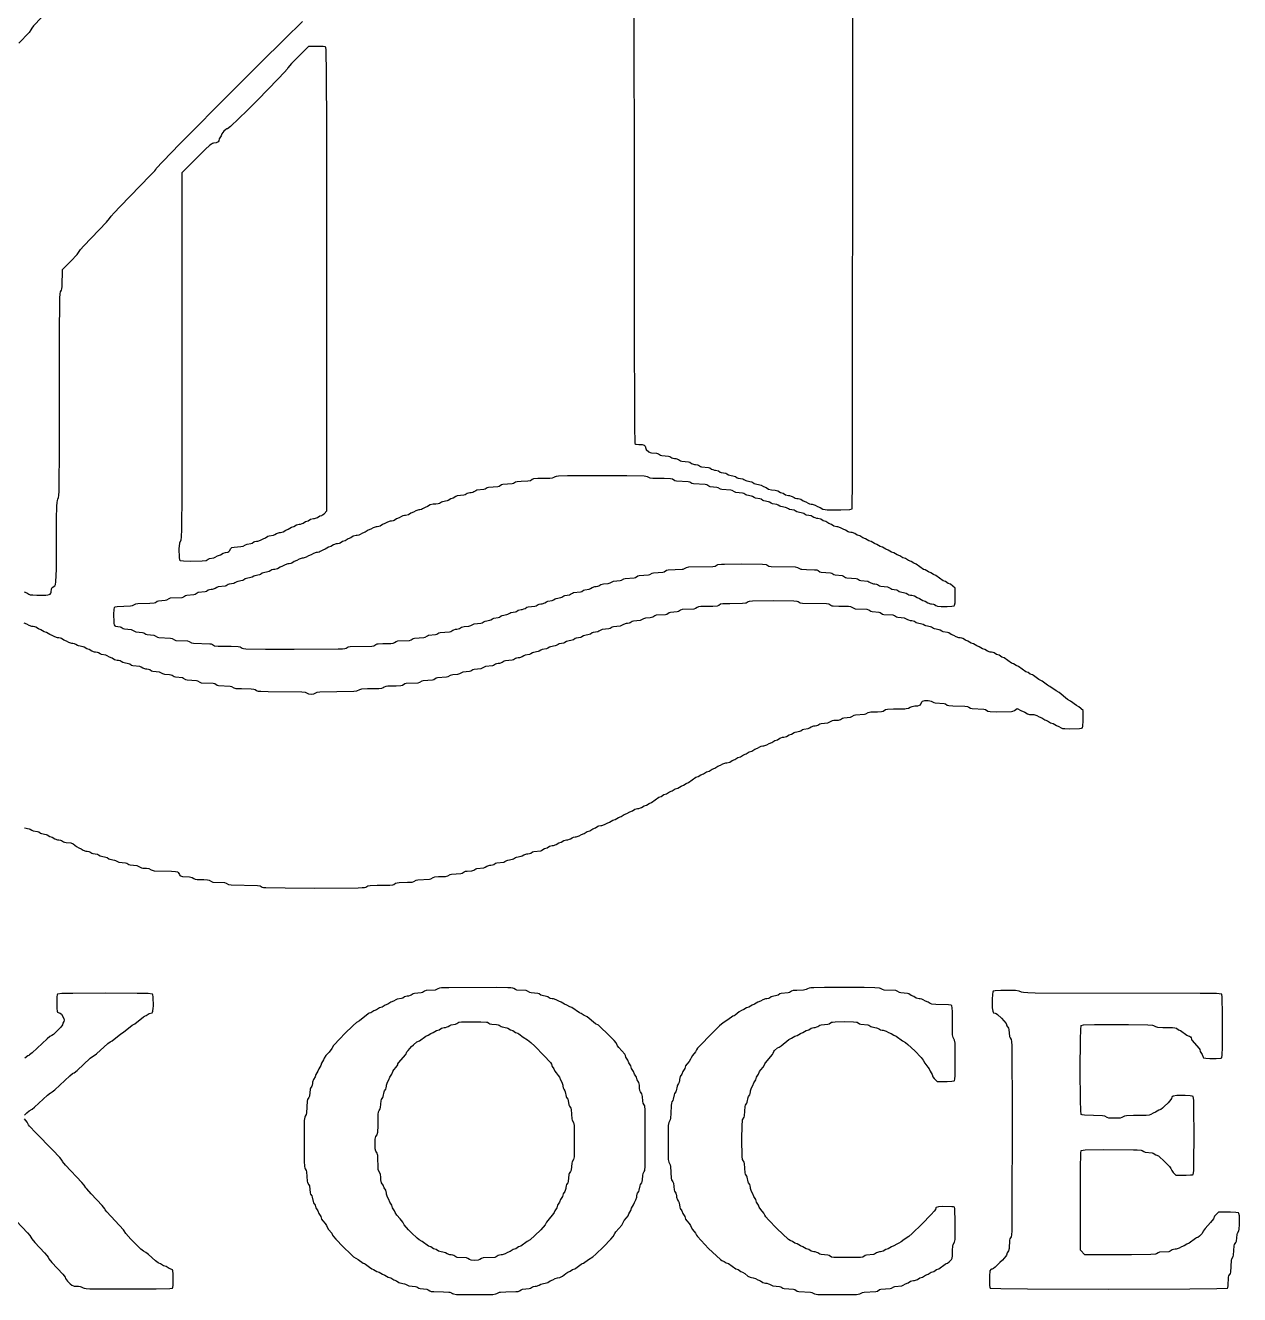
# Model space of a CAD drawing. Header units: millimetres. Extents: x 0 to 1000, y 0 to 588.
# Drawn here: x 529.2 to 826.1, y 0 to 310.4 of the extents above; entities that cross this region are included whole.
import ezdxf

# ---------------------------------------------------------------- set-up
doc = ezdxf.new("R2010")
doc.units = ezdxf.units.MM
doc.layers.add('KESIM', color=7, linetype='Continuous')

msp = doc.modelspace()

# ---------------------------------------------------------------- linework, layer by layer
at = {"layer": 'KESIM'}
for points in [[(678.008, 346.645), (678.042, 238.474), (678.129, 212.396), (678.234, 208.136), (678.512, 208.015), (679.225, 207.928), (680.059, 207.893), (680.494, 207.771), (680.737, 207.545), (680.894, 206.954), (681.05, 206.728), (681.676, 206.102), (681.989, 205.928), (682.354, 205.859), (683.554, 205.789), (684.023, 205.65), (684.527, 205.337), (684.84, 205.233), (686.509, 205.059), (686.822, 204.955), (687.274, 204.659), (687.552, 204.555), (687.969, 204.451), (688.248, 204.451), (688.943, 204.242), (689.395, 203.946), (689.708, 203.842), (691.377, 203.668), (691.69, 203.564), (692.142, 203.268), (692.837, 203.06), (693.115, 203.06), (693.533, 202.955), (693.811, 202.851), (694.263, 202.556), (694.576, 202.451), (696.245, 202.277), (696.558, 202.173), (697.01, 201.878), (697.288, 201.773), (697.705, 201.669), (697.983, 201.669), (698.679, 201.46), (699.096, 201.182), (699.374, 201.078), (700.487, 200.869), (700.765, 200.765), (701.182, 200.487), (701.46, 200.382), (702.573, 200.174), (702.851, 200.07), (703.268, 199.791), (703.547, 199.687), (704.659, 199.478), (704.937, 199.374), (705.355, 199.096), (705.633, 198.992), (706.745, 198.783), (707.024, 198.679), (707.441, 198.401), (707.719, 198.296), (708.832, 198.088), (709.11, 197.983), (709.701, 197.601), (710.327, 197.392), (710.953, 196.992), (711.648, 196.818), (712.552, 196.784), (713.248, 196.61), (713.873, 196.21), (714.499, 196.001), (715.09, 195.619), (715.786, 195.41), (716.064, 195.41), (716.481, 195.306), (716.759, 195.202), (717.177, 194.924), (717.455, 194.819), (717.872, 194.715), (718.15, 194.715), (718.846, 194.506), (719.437, 194.124), (720.063, 193.915), (720.654, 193.533), (720.932, 193.428), (721.349, 193.324), (721.627, 193.324), (722.323, 193.115), (722.914, 192.733), (723.54, 192.524), (724.252, 192.09), (724.826, 191.985), (725.278, 191.968), (728.599, 191.933), (730.789, 192.003), (731.363, 192.142), (731.467, 199.113), (731.502, 208.588), (731.572, 299.513), (731.554, 448.053)], [(533.119, 312.326), (531.207, 310.309), (530.755, 309.753), (530.563, 309.353), (530.094, 308.71), (527.625, 306.033)], [(528.894, 171.871), (529.52, 171.662), (530.042, 171.314), (530.407, 171.175), (530.998, 171.106), (532.006, 171.071), (534.232, 171.088), (534.718, 171.14), (535.049, 171.227), (535.275, 171.349), (535.396, 171.558), (535.466, 171.818), (535.57, 172.618), (535.779, 172.966), (536.422, 173.314), (536.579, 173.661), (536.683, 174.357), (536.787, 177.434), (536.839, 189.725), (536.909, 192.872), (536.944, 193.724), (537.013, 194.228), (537.1, 194.524), (537.326, 194.941), (537.396, 195.428), (537.465, 196.471), (537.5, 198.366), (537.552, 205.841), (537.57, 234.353), (537.639, 243.724), (537.709, 244.784), (537.796, 245.271), (538.004, 245.619), (538.143, 245.984), (538.213, 246.592), (538.248, 250.678), (540.334, 252.782), (541.829, 254.381), (542.385, 255.111), (542.49, 255.355), (542.698, 255.633), (543.463, 256.519), (549.044, 262.274), (549.809, 263.161), (550.174, 263.734), (550.904, 264.604), (552.347, 266.134), (559.753, 273.679), (560.831, 274.878), (561.109, 275.209), (561.196, 275.382), (562.796, 277.138), (567.003, 281.45), (579.798, 294.332), (586.648, 301.182), (592.681, 307.128), (596.992, 311.335)], [(528.999, 114.152), (530.111, 113.943), (530.389, 113.839), (530.807, 113.561), (531.085, 113.456), (532.197, 113.248), (532.476, 113.143), (532.893, 112.865), (533.171, 112.761), (534.284, 112.552), (534.562, 112.448), (535.153, 112.065), (535.779, 111.857), (536.37, 111.474), (537.065, 111.266), (537.344, 111.266), (537.761, 111.161), (538.039, 111.057), (538.491, 110.761), (538.804, 110.657), (539.169, 110.588), (540.334, 110.518), (540.908, 110.24), (541.725, 109.597), (542.281, 109.232), (542.837, 109.023), (543.324, 108.693), (544.019, 108.484), (544.298, 108.484), (544.715, 108.38), (544.993, 108.275), (545.41, 107.997), (545.688, 107.893), (546.801, 107.684), (547.079, 107.58), (547.497, 107.302), (547.775, 107.197), (548.887, 106.989), (549.166, 106.885), (549.583, 106.606), (549.861, 106.502), (550.974, 106.293), (551.252, 106.189), (551.704, 105.894), (552.017, 105.789), (553.686, 105.615), (553.999, 105.511), (554.485, 105.198), (554.798, 105.094), (556.467, 104.92), (556.78, 104.816), (557.267, 104.503), (557.58, 104.398), (557.945, 104.329), (558.832, 104.294), (559.371, 104.19), (559.962, 103.86), (560.709, 103.668), (564.934, 103.547), (565.89, 103.494), (566.394, 103.408), (566.586, 103.268), (566.864, 102.712), (566.985, 102.538), (567.142, 102.417), (567.594, 102.295), (569.35, 102.191), (569.958, 102.034), (570.393, 101.773), (570.741, 101.634), (571.21, 101.565), (572.809, 101.53), (573.748, 101.46), (574.131, 101.356), (574.687, 101.008), (575.07, 100.904), (577.921, 100.765), (578.303, 100.661), (578.912, 100.296), (579.52, 100.191), (585.987, 100.087), (586.596, 99.983), (587.1, 99.687), (587.413, 99.6), (588.004, 99.531), (592.75, 99.461), (599.791, 99.444), (610.588, 99.496), (611.579, 99.531), (612.17, 99.6), (612.483, 99.687), (612.987, 99.983), (613.508, 100.07), (615.212, 100.139), (618.341, 100.174), (619.054, 100.243), (619.28, 100.296), (619.75, 100.591), (620.097, 100.73), (620.619, 100.8), (622.618, 100.834), (623.766, 100.904), (624.183, 101.008), (624.757, 101.356), (625.139, 101.46), (627.99, 101.599), (628.373, 101.704), (628.929, 102.051), (629.312, 102.156), (630.268, 102.225), (631.902, 102.26), (632.545, 102.399), (633.102, 102.747), (633.432, 102.851), (635.692, 102.99), (636.022, 103.095), (636.544, 103.425), (636.857, 103.529), (637.239, 103.599), (638.352, 103.668), (638.839, 103.807), (639.325, 104.12), (639.638, 104.225), (641.307, 104.398), (641.62, 104.503), (642.072, 104.798), (642.768, 105.007), (643.046, 105.007), (643.463, 105.111), (643.741, 105.216), (644.193, 105.511), (644.506, 105.615), (646.175, 105.789), (646.488, 105.894), (646.94, 106.189), (647.218, 106.293), (648.331, 106.502), (648.609, 106.606), (649.026, 106.885), (649.305, 106.989), (650.417, 107.197), (650.695, 107.302), (651.113, 107.58), (651.808, 107.789), (652.086, 107.789), (652.503, 107.893), (652.782, 107.997), (653.234, 108.293), (653.547, 108.397), (655.216, 108.571), (655.529, 108.675), (656.154, 109.075), (656.78, 109.284), (657.371, 109.666), (658.067, 109.875), (658.345, 109.875), (659.04, 110.083), (659.631, 110.466), (660.257, 110.675), (660.848, 111.057), (661.544, 111.266), (661.822, 111.266), (662.239, 111.37), (662.517, 111.474), (662.935, 111.752), (663.213, 111.857), (663.63, 111.961), (663.908, 111.961), (664.604, 112.17), (665.195, 112.552), (665.821, 112.761), (666.586, 113.248), (667.211, 113.456), (667.976, 113.943), (668.602, 114.152), (669.193, 114.534), (669.471, 114.638), (669.889, 114.743), (670.167, 114.743), (670.862, 114.951), (671.453, 115.334), (672.079, 115.542), (672.844, 116.029), (673.47, 116.238), (674.235, 116.725), (674.861, 116.933), (675.626, 117.42), (676.252, 117.629), (677.017, 118.115), (677.643, 118.324), (678.234, 118.707), (678.929, 118.915), (679.207, 118.915), (679.624, 119.019), (679.903, 119.124), (680.494, 119.506), (681.12, 119.715), (681.78, 120.15), (682.337, 120.358), (684.145, 121.645), (684.701, 121.853), (685.362, 122.288), (685.987, 122.497), (686.752, 122.983), (687.378, 123.192), (688.143, 123.679), (688.769, 123.887), (689.534, 124.374), (690.16, 124.583), (690.821, 125.017), (691.377, 125.226), (693.185, 126.513), (693.741, 126.721), (694.402, 127.156), (695.028, 127.364), (695.793, 127.851), (696.419, 128.06), (697.184, 128.547), (697.809, 128.755), (698.574, 129.242), (699.2, 129.451), (699.791, 129.833), (700.487, 130.042), (700.765, 130.042), (701.46, 130.25), (702.051, 130.633), (702.677, 130.841), (703.442, 131.328), (704.068, 131.537), (704.833, 132.024), (705.459, 132.232), (706.224, 132.719), (706.85, 132.928), (707.615, 133.414), (708.241, 133.623), (708.832, 134.006), (709.11, 134.11), (709.527, 134.214), (709.805, 134.214), (710.501, 134.423), (711.092, 134.805), (711.718, 135.014), (712.483, 135.501), (713.108, 135.709), (713.7, 136.092), (713.978, 136.196), (714.395, 136.3), (714.673, 136.3), (715.369, 136.509), (715.96, 136.892), (716.586, 137.1), (717.177, 137.483), (717.455, 137.587), (718.567, 137.796), (718.846, 137.9), (719.263, 138.178), (719.541, 138.282), (720.654, 138.491), (720.932, 138.595), (721.349, 138.873), (722.045, 139.082), (722.323, 139.082), (722.74, 139.186), (723.018, 139.291), (723.47, 139.586), (723.783, 139.691), (725.452, 139.864), (725.765, 139.969), (726.252, 140.282), (726.565, 140.386), (726.947, 140.455), (728.06, 140.525), (728.547, 140.664), (729.033, 140.977), (729.346, 141.081), (731.015, 141.255), (731.328, 141.36), (731.85, 141.69), (732.18, 141.794), (734.44, 141.933), (734.771, 142.038), (735.327, 142.385), (735.97, 142.524), (737.604, 142.559), (738.561, 142.629), (738.943, 142.733), (739.534, 143.081), (740.021, 143.185), (741.516, 143.255), (744.245, 143.289), (744.628, 143.307), (745.132, 143.411), (745.584, 143.672), (746.071, 143.863), (746.714, 143.967), (747.444, 144.019), (747.896, 144.141), (748.07, 144.263), (748.418, 144.958), (748.557, 145.115), (749.166, 145.306), (749.983, 145.323), (750.382, 145.254), (750.748, 145.15), (751.339, 144.819), (751.686, 144.715), (753.912, 144.576), (754.242, 144.471), (754.659, 144.193), (755.024, 144.054), (756.05, 143.967), (758.988, 143.915), (759.579, 143.846), (759.944, 143.707), (760.362, 143.428), (760.744, 143.324), (763.595, 143.185), (763.978, 143.081), (764.569, 142.716), (765.108, 142.629), (766.794, 142.559), (770.358, 142.611), (770.654, 142.663), (771.071, 142.82), (771.784, 143.307), (772.636, 142.855), (773.627, 142.455), (774.235, 142.055), (774.722, 141.916), (775.834, 141.846), (776.53, 141.672), (777.156, 141.273), (777.782, 141.064), (778.547, 140.577), (779.172, 140.369), (779.937, 139.882), (780.563, 139.673), (781.328, 139.186), (781.954, 138.978), (782.476, 138.63), (782.841, 138.491), (783.432, 138.421), (784.423, 138.387), (786.961, 138.439), (787.448, 138.508), (787.691, 138.595), (787.813, 139.013), (787.9, 140.351), (787.9, 142.837), (786.857, 143.793), (786.248, 144.072), (784.805, 145.132), (784.075, 145.515), (781.989, 147.253), (781.259, 147.636), (779.711, 148.766), (779.398, 148.87), (779.155, 149.026), (777.869, 150), (777.069, 150.417), (775.765, 151.391), (775.522, 151.547), (774.965, 151.756), (774.409, 152.138), (773.853, 152.347), (772.045, 153.634), (771.488, 153.842), (770.828, 154.277), (770.376, 154.433), (768.567, 155.72), (768.011, 155.928), (767.35, 156.363), (766.725, 156.572), (766.134, 156.954), (765.855, 157.058), (765.438, 157.163), (765.16, 157.163), (764.465, 157.371), (763.873, 157.754), (763.248, 157.962), (762.483, 158.449), (761.857, 158.658), (761.092, 159.145), (760.466, 159.353), (759.701, 159.84), (759.075, 160.049), (758.484, 160.431), (758.206, 160.535), (757.789, 160.64), (757.51, 160.64), (756.815, 160.848), (756.224, 161.231), (755.598, 161.439), (755.007, 161.822), (754.729, 161.926), (753.616, 162.135), (753.338, 162.239), (752.921, 162.517), (752.643, 162.622), (751.53, 162.83), (751.252, 162.935), (750.834, 163.213), (750.556, 163.317), (749.444, 163.526), (749.166, 163.63), (748.748, 163.908), (748.47, 164.013), (747.357, 164.221), (747.079, 164.325), (746.662, 164.604), (745.967, 164.812), (745.688, 164.812), (745.271, 164.917), (744.993, 165.021), (744.541, 165.316), (744.228, 165.421), (742.559, 165.595), (742.246, 165.699), (741.725, 166.029), (741.394, 166.134), (739.134, 166.273), (738.804, 166.377), (738.282, 166.707), (737.969, 166.812), (736.3, 166.985), (735.987, 167.09), (735.466, 167.42), (735.083, 167.524), (732.232, 167.663), (731.85, 167.768), (731.433, 168.046), (731.067, 168.185), (730.476, 168.255), (728.095, 168.289), (726.773, 168.359), (726.513, 168.394), (726.147, 168.533), (725.678, 168.828), (725.104, 168.933), (719.263, 169.037), (718.689, 169.141), (718.202, 169.437), (717.976, 169.524), (717.142, 169.628), (712.1, 169.68), (707.058, 169.628), (706.224, 169.524), (705.998, 169.437), (705.511, 169.141), (705.285, 169.089), (704.572, 169.019), (701.443, 168.985), (699.739, 168.915), (699.218, 168.828), (698.748, 168.533), (698.383, 168.394), (697.357, 168.307), (694.419, 168.255), (693.828, 168.185), (693.463, 168.046), (693.046, 167.768), (692.663, 167.663), (689.812, 167.524), (689.43, 167.42), (688.908, 167.09), (688.595, 166.985), (686.926, 166.812), (686.613, 166.707), (686.092, 166.377), (685.761, 166.273), (683.501, 166.134), (683.171, 166.029), (682.65, 165.699), (682.337, 165.595), (681.954, 165.525), (680.841, 165.455), (680.355, 165.316), (679.868, 165.003), (679.555, 164.899), (677.886, 164.725), (677.573, 164.621), (677.121, 164.325), (676.843, 164.221), (676.426, 164.117), (676.147, 164.117), (675.452, 163.908), (675, 163.613), (674.687, 163.508), (673.018, 163.334), (672.705, 163.23), (672.218, 162.917), (671.905, 162.813), (670.236, 162.639), (669.924, 162.535), (669.471, 162.239), (669.193, 162.135), (668.081, 161.926), (667.803, 161.822), (667.385, 161.544), (667.107, 161.439), (665.994, 161.231), (665.716, 161.127), (665.299, 160.848), (665.021, 160.744), (663.908, 160.535), (663.63, 160.431), (663.213, 160.153), (662.935, 160.049), (661.822, 159.84), (661.544, 159.736), (661.127, 159.458), (660.848, 159.353), (659.736, 159.145), (659.458, 159.04), (659.04, 158.762), (658.762, 158.658), (657.65, 158.449), (657.371, 158.345), (656.954, 158.067), (656.676, 157.962), (655.563, 157.754), (655.285, 157.65), (654.868, 157.371), (654.59, 157.267), (653.477, 157.058), (653.199, 156.954), (652.782, 156.676), (652.503, 156.572), (651.391, 156.363), (651.113, 156.259), (650.695, 155.981), (650, 155.772), (649.722, 155.772), (649.305, 155.668), (649.026, 155.563), (648.574, 155.268), (648.261, 155.163), (646.592, 154.99), (646.28, 154.885), (645.828, 154.59), (645.132, 154.381), (644.854, 154.381), (644.437, 154.277), (644.159, 154.172), (643.707, 153.877), (643.394, 153.773), (641.725, 153.599), (641.412, 153.494), (640.925, 153.182), (640.612, 153.077), (638.943, 152.903), (638.63, 152.799), (638.143, 152.486), (637.83, 152.382), (636.161, 152.208), (635.848, 152.104), (635.362, 151.791), (634.875, 151.652), (633.762, 151.582), (633.38, 151.513), (633.067, 151.408), (632.545, 151.078), (632.215, 150.974), (629.955, 150.834), (629.624, 150.73), (629.068, 150.382), (628.738, 150.278), (626.478, 150.139), (626.147, 150.035), (625.591, 149.687), (625.209, 149.583), (622.357, 149.444), (621.975, 149.339), (621.401, 148.992), (620.984, 148.887), (619.837, 148.818), (617.837, 148.783), (617.316, 148.713), (616.968, 148.574), (616.69, 148.366), (616.307, 148.227), (615.647, 148.157), (612.882, 148.122), (611.387, 148.053), (610.883, 147.949), (610.205, 147.583), (609.492, 147.479), (601.217, 147.375), (600.504, 147.271), (599.652, 146.836), (599.096, 146.749), (598.54, 146.836), (597.67, 147.271), (596.836, 147.375), (588.543, 147.444), (586.752, 147.479), (586.248, 147.531), (585.692, 147.67), (585.396, 147.879), (585.031, 148.018), (584.44, 148.088), (582.058, 148.122), (580.737, 148.192), (580.285, 148.296), (579.694, 148.644), (579.312, 148.748), (576.46, 148.887), (576.078, 148.992), (575.522, 149.339), (575.139, 149.444), (572.288, 149.583), (571.905, 149.687), (571.349, 150.035), (571.019, 150.139), (568.759, 150.278), (568.428, 150.382), (567.907, 150.713), (567.594, 150.817), (565.925, 150.991), (565.612, 151.095), (565.125, 151.408), (564.812, 151.513), (564.43, 151.582), (563.317, 151.652), (562.83, 151.791), (562.344, 152.104), (562.031, 152.208), (560.362, 152.382), (560.049, 152.486), (559.597, 152.782), (559.318, 152.886), (558.901, 152.99), (558.623, 152.99), (557.928, 153.199), (557.476, 153.494), (557.163, 153.599), (555.494, 153.773), (555.181, 153.877), (554.729, 154.172), (554.451, 154.277), (553.338, 154.485), (553.06, 154.59), (552.643, 154.868), (552.364, 154.972), (551.947, 155.076), (551.669, 155.076), (550.974, 155.285), (550.382, 155.668), (549.757, 155.876), (549.166, 156.259), (548.887, 156.363), (547.775, 156.572), (547.497, 156.676), (547.079, 156.954), (546.801, 157.058), (546.384, 157.163), (546.106, 157.163), (545.41, 157.371), (544.819, 157.754), (544.193, 157.962), (543.602, 158.345), (543.324, 158.449), (542.211, 158.658), (541.933, 158.762), (541.516, 159.04), (541.238, 159.145), (540.821, 159.249), (540.542, 159.249), (539.847, 159.458), (539.256, 159.84), (538.63, 160.049), (538.039, 160.431), (537.761, 160.535), (537.344, 160.64), (537.065, 160.64), (536.37, 160.848), (535.779, 161.231), (535.153, 161.439), (534.388, 161.926), (533.762, 162.135), (532.997, 162.622), (532.371, 162.83), (531.78, 163.213), (531.502, 163.317), (531.085, 163.421), (530.807, 163.421), (530.111, 163.63), (529.52, 164.013), (528.894, 164.221)], [(528.946, 43.88), (529.52, 44.454), (530.163, 44.976), (530.894, 45.358), (531.433, 45.81), (534.631, 48.766), (535.362, 49.339), (535.588, 49.426), (535.779, 49.565), (536.405, 50.087), (540.09, 53.529), (540.716, 54.051), (540.908, 54.19), (541.134, 54.277), (541.864, 54.85), (545.063, 57.806), (545.619, 58.258), (545.984, 58.449), (546.627, 58.919), (549.339, 61.387), (549.965, 61.857), (550.4, 62.065), (552.503, 63.804), (553.199, 64.152), (555.285, 65.89), (555.981, 66.238), (558.067, 67.976), (558.345, 68.133), (558.727, 68.255), (559.492, 68.741), (560.17, 68.933), (560.292, 69.072), (560.379, 69.298), (560.483, 70.045), (560.501, 70.584), (560.449, 72.844), (560.379, 73.279), (560.292, 73.505), (559.214, 73.609), (556.572, 73.679), (548.679, 73.731), (540.786, 73.679), (538.143, 73.609), (537.065, 73.505), (536.978, 73.279), (536.909, 72.844), (536.857, 71.749), (536.874, 70.01), (536.978, 69.315), (537.065, 69.106), (537.204, 68.967), (537.691, 68.811), (538.004, 68.602), (538.595, 67.49), (538.717, 67.107), (538.613, 66.794), (538.369, 66.394), (538.248, 65.977), (537.865, 65.403), (536.996, 64.499), (536.057, 63.647), (535.692, 63.387), (535.153, 63.091), (534.527, 62.57), (530.841, 59.127), (530.216, 58.606), (530.024, 58.467), (529.798, 58.38), (529.068, 57.806)], [(527.017, 17.942), (529.694, 15.108), (530.25, 14.447), (530.563, 14.013), (530.755, 13.613), (531.502, 12.709), (533.866, 10.24), (534.423, 9.579), (534.736, 9.145), (534.927, 8.745), (535.675, 7.841), (538.352, 5.007), (538.908, 4.277), (539.013, 3.964), (539.499, 3.321), (540.125, 2.677), (540.56, 2.312), (540.942, 2.138), (541.151, 2.104), (542.177, 2.069), (542.559, 1.999), (542.855, 1.895), (543.289, 1.634), (543.585, 1.547), (544.089, 1.478), (544.958, 1.443), (550.817, 1.391), (561.213, 1.408), (564.534, 1.495), (565.16, 1.599), (565.247, 1.825), (565.316, 2.26), (565.369, 3.355), (565.351, 5.059), (565.247, 5.807), (565.16, 6.033), (565.038, 6.172), (564.36, 6.363), (563.595, 6.85), (562.969, 7.058), (562.204, 7.545), (561.805, 7.667), (561.666, 7.754), (561.022, 8.258), (559.284, 9.823), (558.623, 10.327), (558.067, 10.622), (557.458, 11.127), (554.972, 13.561), (553.738, 14.951), (553.373, 15.612), (553.164, 15.873), (549.079, 20.271), (548.731, 20.741), (548.627, 20.984), (547.983, 21.801), (545.271, 24.652), (544.211, 25.834), (543.985, 26.113), (543.602, 26.773), (543.029, 27.451), (539.013, 31.676), (538.3, 32.563), (538.178, 32.841), (537.604, 33.536), (535.796, 35.449), (531.745, 39.586), (530.233, 41.22), (529.99, 41.516), (529.642, 42.194), (528.946, 43.029)]]:
    msp.add_lwpolyline(points, dxfattribs=at)
for points in [[(595.81, 302.677), (594.245, 301.078), (593.359, 300.052), (593.185, 299.722), (592.576, 298.974), (590.977, 297.253), (586.057, 292.246), (583.414, 289.621), (579.364, 285.727), (578.616, 285.118), (578.442, 285.083), (578.216, 284.962), (577.747, 284.579), (577.225, 283.919), (577.086, 283.414), (576.599, 282.65), (576.478, 282.163), (576.339, 281.919), (576.217, 281.815), (575.887, 281.693), (575.209, 281.624), (574.983, 281.554), (574.704, 281.398), (574.339, 281.102), (573.157, 280.024), (567.455, 274.339), (567.437, 195.897), (567.368, 187.135), (567.298, 185.309), (567.211, 184.545), (566.864, 183.797), (566.759, 182.424), (566.812, 180.285), (566.916, 179.711), (567.055, 179.572), (567.855, 179.468), (569.471, 179.416), (572.444, 179.451), (573.383, 179.572), (573.922, 179.903), (574.2, 180.007), (575.313, 180.216), (575.591, 180.32), (576.182, 180.702), (576.878, 180.946), (577.556, 181.346), (578.164, 181.519), (578.738, 181.606), (578.946, 181.711), (579.12, 181.885), (579.433, 182.51), (579.659, 182.719), (580.25, 182.823), (581.867, 182.928), (582.476, 183.084), (582.997, 183.38), (583.414, 183.536), (584.371, 183.693), (584.631, 183.797), (585.049, 184.075), (585.327, 184.179), (585.744, 184.284), (586.022, 184.284), (586.718, 184.492), (587.309, 184.875), (587.935, 185.083), (588.526, 185.466), (588.804, 185.57), (589.917, 185.779), (590.195, 185.883), (590.612, 186.161), (590.89, 186.266), (591.307, 186.37), (591.586, 186.37), (592.281, 186.579), (592.872, 186.961), (593.498, 187.17), (594.263, 187.656), (594.889, 187.865), (595.48, 188.248), (596.175, 188.456), (596.453, 188.456), (596.871, 188.561), (597.149, 188.665), (597.74, 189.047), (598.366, 189.256), (598.957, 189.638), (599.652, 189.847), (599.93, 189.847), (600.626, 190.056), (601.217, 190.438), (601.686, 190.577), (601.895, 190.716), (602.243, 190.994), (602.921, 191.69), (602.903, 285.449), (602.851, 298.574), (602.764, 304.381), (602.712, 305.076), (602.486, 305.163), (602.051, 305.233), (600.939, 305.285), (598.418, 305.285)], [(658.554, 199.93), (658.414, 199.826), (658.049, 199.687), (657.458, 199.618), (654.52, 199.565), (653.494, 199.478), (653.129, 199.339), (652.712, 199.061), (652.069, 198.922), (650.435, 198.887), (649.478, 198.818), (649.096, 198.713), (648.54, 198.366), (648.209, 198.261), (645.949, 198.122), (645.619, 198.018), (645.063, 197.67), (644.732, 197.566), (642.472, 197.427), (642.142, 197.323), (641.62, 196.992), (641.307, 196.888), (639.638, 196.714), (639.325, 196.61), (638.873, 196.314), (638.595, 196.21), (638.178, 196.106), (637.9, 196.106), (637.204, 195.897), (636.752, 195.602), (636.439, 195.497), (634.771, 195.323), (634.458, 195.219), (633.832, 194.819), (633.206, 194.611), (632.615, 194.228), (632.337, 194.124), (631.224, 193.915), (630.946, 193.811), (630.494, 193.515), (630.181, 193.411), (629.59, 193.324), (628.894, 193.307), (628.199, 193.133), (627.573, 192.733), (626.947, 192.524), (626.356, 192.142), (626.078, 192.038), (625.661, 191.933), (625.382, 191.933), (624.687, 191.725), (624.096, 191.342), (623.47, 191.134), (622.879, 190.751), (622.184, 190.542), (621.905, 190.542), (621.488, 190.438), (621.21, 190.334), (620.619, 189.951), (619.993, 189.743), (619.402, 189.36), (619.124, 189.256), (618.707, 189.152), (618.428, 189.152), (617.733, 188.943), (617.142, 188.561), (616.516, 188.352), (615.925, 187.969), (615.647, 187.865), (615.229, 187.761), (614.951, 187.761), (614.256, 187.552), (613.665, 187.17), (613.039, 186.961), (612.274, 186.474), (611.648, 186.266), (611.057, 185.883), (610.779, 185.779), (610.362, 185.675), (610.083, 185.675), (609.388, 185.466), (608.797, 185.083), (608.171, 184.875), (607.406, 184.388), (606.78, 184.179), (606.189, 183.797), (605.911, 183.693), (605.494, 183.588), (605.216, 183.588), (604.52, 183.38), (603.929, 182.997), (603.303, 182.789), (602.538, 182.302), (601.912, 182.093), (601.321, 181.711), (601.043, 181.606), (600.626, 181.502), (600.348, 181.502), (599.652, 181.293), (599.061, 180.911), (598.435, 180.702), (597.844, 180.32), (597.149, 180.111), (596.871, 180.111), (596.175, 179.903), (595.584, 179.52), (594.958, 179.312), (594.367, 178.929), (594.089, 178.825), (593.672, 178.72), (593.394, 178.72), (592.698, 178.512), (592.107, 178.129), (591.481, 177.921), (590.89, 177.538), (590.195, 177.33), (589.917, 177.33), (589.499, 177.225), (589.221, 177.121), (588.804, 176.843), (588.526, 176.739), (587.413, 176.53), (587.135, 176.426), (586.718, 176.147), (586.439, 176.043), (585.327, 175.834), (585.049, 175.73), (584.631, 175.452), (584.353, 175.348), (583.241, 175.139), (582.962, 175.035), (582.545, 174.757), (582.267, 174.652), (581.154, 174.444), (580.876, 174.339), (580.459, 174.061), (580.181, 173.957), (579.068, 173.748), (578.79, 173.644), (578.338, 173.348), (578.025, 173.244), (576.356, 173.07), (576.043, 172.966), (575.591, 172.67), (574.896, 172.462), (574.618, 172.462), (574.2, 172.357), (573.922, 172.253), (573.47, 171.958), (573.157, 171.853), (571.488, 171.679), (571.175, 171.575), (570.688, 171.262), (570.376, 171.158), (568.707, 170.984), (568.394, 170.88), (567.872, 170.549), (567.49, 170.445), (564.638, 170.306), (564.256, 170.202), (563.734, 169.871), (563.421, 169.767), (561.752, 169.593), (561.439, 169.489), (561.057, 169.228), (560.692, 169.089), (559.666, 169.002), (556.728, 168.95), (556.137, 168.88), (555.772, 168.741), (555.337, 168.463), (554.92, 168.359), (551.634, 168.237), (551.061, 168.133), (550.921, 167.994), (550.852, 167.663), (550.765, 166.325), (550.8, 164.534), (550.834, 164.099), (550.921, 163.804), (551.043, 163.595), (551.234, 163.491), (552.364, 163.317), (552.625, 163.213), (553.095, 162.917), (553.408, 162.813), (555.076, 162.639), (555.389, 162.535), (555.876, 162.222), (556.189, 162.118), (557.858, 161.944), (558.171, 161.839), (558.658, 161.526), (558.971, 161.422), (560.64, 161.248), (560.953, 161.144), (561.474, 160.814), (561.857, 160.709), (564.708, 160.57), (565.09, 160.466), (565.647, 160.118), (566.029, 160.014), (568.88, 159.875), (569.263, 159.771), (569.854, 159.423), (570.306, 159.318), (574.339, 159.179), (574.6, 159.145), (574.965, 159.006), (575.435, 158.71), (576.373, 158.588), (579.503, 158.554), (581.207, 158.484), (581.728, 158.397), (582.232, 158.102), (582.545, 158.015), (583.136, 157.945), (587.882, 157.876), (594.924, 157.858), (605.72, 157.91), (606.711, 157.945), (607.302, 158.015), (607.615, 158.102), (608.119, 158.397), (608.64, 158.484), (613.891, 158.623), (614.412, 158.71), (614.882, 159.006), (615.229, 159.145), (615.455, 159.179), (616.603, 159.249), (618.602, 159.284), (619.124, 159.353), (619.471, 159.492), (619.889, 159.771), (620.271, 159.875), (623.122, 160.014), (623.505, 160.118), (624.061, 160.466), (624.392, 160.57), (626.652, 160.709), (626.982, 160.814), (627.503, 161.144), (627.816, 161.248), (629.485, 161.422), (629.798, 161.526), (630.32, 161.857), (630.65, 161.961), (632.91, 162.1), (633.241, 162.204), (633.727, 162.517), (634.006, 162.622), (634.423, 162.726), (634.701, 162.726), (635.396, 162.935), (635.848, 163.23), (636.161, 163.334), (636.544, 163.404), (637.656, 163.474), (638.143, 163.613), (638.63, 163.926), (638.943, 164.03), (640.612, 164.204), (640.925, 164.308), (641.377, 164.604), (641.655, 164.708), (642.768, 164.917), (643.046, 165.021), (643.463, 165.299), (643.741, 165.403), (644.854, 165.612), (645.132, 165.716), (645.549, 165.994), (645.828, 166.099), (646.94, 166.307), (647.218, 166.412), (647.636, 166.69), (647.914, 166.794), (649.026, 167.003), (649.305, 167.107), (649.722, 167.385), (650.417, 167.594), (650.695, 167.594), (651.113, 167.698), (651.391, 167.803), (651.843, 168.098), (652.156, 168.202), (653.825, 168.376), (654.138, 168.481), (654.59, 168.776), (654.868, 168.88), (655.285, 168.985), (655.563, 168.985), (656.259, 169.193), (656.676, 169.471), (656.954, 169.576), (658.067, 169.784), (658.345, 169.889), (658.762, 170.167), (659.04, 170.271), (660.153, 170.48), (660.431, 170.584), (660.848, 170.862), (661.127, 170.967), (662.239, 171.175), (662.517, 171.28), (662.969, 171.575), (663.282, 171.679), (664.951, 171.853), (665.264, 171.958), (665.716, 172.253), (665.994, 172.357), (667.107, 172.566), (667.385, 172.67), (667.803, 172.949), (668.498, 173.157), (668.776, 173.157), (669.193, 173.261), (669.471, 173.366), (669.924, 173.661), (670.236, 173.766), (670.619, 173.835), (671.732, 173.905), (672.218, 174.044), (672.705, 174.357), (673.018, 174.461), (674.687, 174.635), (675, 174.739), (675.522, 175.07), (675.852, 175.174), (678.112, 175.313), (678.442, 175.417), (678.999, 175.765), (679.329, 175.869), (681.589, 176.008), (681.919, 176.113), (682.476, 176.46), (682.806, 176.565), (685.066, 176.704), (685.396, 176.808), (685.97, 177.156), (686.387, 177.26), (689.83, 177.399), (690.056, 177.434), (690.403, 177.573), (690.873, 177.869), (691.446, 177.973), (697.288, 178.077), (697.862, 178.182), (698.348, 178.477), (698.574, 178.564), (699.409, 178.668), (700.156, 178.686), (704.451, 178.72), (709.492, 178.668), (710.327, 178.564), (710.553, 178.477), (711.04, 178.182), (711.613, 178.077), (717.455, 177.973), (718.029, 177.869), (718.498, 177.573), (718.846, 177.434), (719.072, 177.399), (720.219, 177.33), (722.218, 177.295), (722.74, 177.225), (723.088, 177.086), (723.505, 176.808), (723.835, 176.704), (726.095, 176.565), (726.426, 176.46), (726.947, 176.13), (727.26, 176.026), (728.929, 175.852), (729.242, 175.748), (729.764, 175.417), (730.094, 175.313), (732.354, 175.174), (732.684, 175.07), (733.206, 174.739), (733.519, 174.635), (735.188, 174.461), (735.501, 174.357), (735.953, 174.061), (736.648, 173.853), (736.926, 173.853), (737.344, 173.748), (737.622, 173.644), (738.074, 173.348), (738.387, 173.244), (740.056, 173.07), (740.369, 172.966), (740.821, 172.67), (741.099, 172.566), (742.211, 172.357), (742.49, 172.253), (742.907, 171.975), (743.185, 171.871), (744.298, 171.662), (744.576, 171.558), (744.993, 171.28), (745.271, 171.175), (745.688, 171.071), (745.967, 171.071), (746.662, 170.862), (747.253, 170.48), (747.879, 170.271), (748.644, 169.784), (749.27, 169.576), (749.861, 169.193), (750.556, 168.985), (750.834, 168.985), (751.252, 168.88), (751.53, 168.776), (751.878, 168.533), (752.225, 168.394), (753.129, 168.307), (754.659, 168.289), (755.737, 168.341), (756.311, 168.446), (756.45, 168.585), (756.554, 169.159), (756.606, 170.254), (756.606, 172.74), (756.033, 173.296), (755.442, 173.766), (754.903, 173.957), (754.242, 174.392), (753.686, 174.6), (751.878, 175.887), (751.321, 176.095), (750.661, 176.53), (750.035, 176.739), (749.27, 177.225), (748.818, 177.382), (747.01, 178.668), (746.453, 178.877), (745.793, 179.312), (745.167, 179.52), (744.402, 180.007), (743.776, 180.216), (743.011, 180.702), (742.385, 180.911), (741.62, 181.398), (740.994, 181.606), (740.229, 182.093), (739.604, 182.302), (738.839, 182.789), (738.213, 182.997), (737.448, 183.484), (736.822, 183.693), (736.057, 184.179), (735.431, 184.388), (734.666, 184.875), (734.04, 185.083), (733.275, 185.57), (732.65, 185.779), (732.058, 186.161), (731.363, 186.37), (731.085, 186.37), (730.668, 186.474), (730.389, 186.579), (729.798, 186.961), (729.172, 187.17), (728.581, 187.552), (727.886, 187.761), (727.608, 187.761), (726.912, 187.969), (726.321, 188.352), (725.695, 188.561), (724.93, 189.047), (724.305, 189.256), (723.713, 189.638), (723.018, 189.847), (722.74, 189.847), (722.323, 189.951), (722.045, 190.056), (721.627, 190.334), (721.349, 190.438), (720.236, 190.647), (719.958, 190.751), (719.541, 191.029), (719.263, 191.134), (718.15, 191.342), (717.872, 191.446), (717.455, 191.725), (717.177, 191.829), (716.064, 192.038), (715.786, 192.142), (715.369, 192.42), (715.09, 192.524), (713.978, 192.733), (713.7, 192.837), (713.282, 193.115), (713.004, 193.22), (711.892, 193.428), (711.613, 193.533), (711.196, 193.811), (710.918, 193.915), (709.805, 194.124), (709.527, 194.228), (709.11, 194.506), (708.832, 194.611), (707.719, 194.819), (707.441, 194.924), (707.024, 195.202), (706.745, 195.306), (705.633, 195.515), (705.355, 195.619), (704.903, 195.914), (704.59, 196.019), (702.921, 196.193), (702.608, 196.297), (702.086, 196.627), (701.756, 196.732), (699.496, 196.871), (699.166, 196.975), (698.644, 197.305), (698.331, 197.41), (696.662, 197.583), (696.349, 197.688), (695.828, 198.018), (695.445, 198.122), (692.594, 198.261), (692.211, 198.366), (691.655, 198.713), (691.273, 198.818), (688.421, 198.957), (688.039, 199.061), (687.448, 199.409), (686.944, 199.513), (685.449, 199.583), (682.684, 199.618), (682.024, 199.687), (681.641, 199.826), (681.328, 200.035), (680.511, 200.191), (676.269, 200.261), (661.805, 200.243), (659.545, 200.191), (659.023, 200.122), (658.727, 200.035)], [(630.042, 74.757), (629.764, 74.583), (629.433, 74.478), (627.173, 74.339), (626.843, 74.235), (626.321, 73.905), (626.008, 73.8), (624.339, 73.627), (624.026, 73.522), (623.574, 73.227), (623.296, 73.122), (622.879, 73.018), (622.601, 73.018), (621.905, 72.809), (621.488, 72.531), (621.21, 72.427), (620.097, 72.218), (619.819, 72.114), (619.228, 71.732), (618.602, 71.523), (617.837, 71.036), (617.211, 70.828), (616.446, 70.341), (615.821, 70.132), (615.056, 69.645), (614.43, 69.437), (613.665, 68.95), (613.282, 68.828), (613.004, 68.672), (610.901, 66.933), (610.153, 66.516), (609.388, 65.838), (607.267, 63.787), (606.172, 62.674), (604.555, 60.918), (604.138, 60.153), (603.477, 59.336), (602.677, 58.449), (602.243, 57.823), (602.121, 57.406), (601.634, 56.641), (601.426, 56.015), (600.939, 55.25), (600.73, 54.624), (600.243, 53.86), (600.035, 53.234), (599.652, 52.643), (599.444, 51.947), (599.444, 51.669), (599.339, 51.252), (599.235, 50.974), (598.939, 50.522), (598.835, 50.209), (598.661, 48.54), (598.557, 48.227), (598.227, 47.705), (598.122, 47.323), (597.983, 44.471), (597.879, 44.089), (597.601, 43.654), (597.514, 43.428), (597.41, 42.559), (597.357, 37.204), (597.392, 32.65), (597.462, 31.328), (597.514, 30.981), (597.601, 30.755), (597.879, 30.32), (597.983, 29.99), (598.122, 27.729), (598.227, 27.399), (598.557, 26.878), (598.661, 26.565), (598.835, 24.896), (598.939, 24.583), (599.235, 24.131), (599.339, 23.853), (599.548, 22.74), (599.652, 22.462), (600.035, 21.871), (600.243, 21.245), (600.73, 20.48), (600.939, 19.854), (601.426, 19.089), (601.652, 18.481), (601.947, 18.046), (602.503, 17.42), (602.869, 16.864), (602.973, 16.516), (603.338, 15.96), (604.103, 15.021), (604.312, 14.569), (604.538, 14.221), (605.111, 13.543), (606.919, 11.666), (608.797, 9.857), (609.475, 9.266), (610.57, 8.623), (611.805, 7.702), (612.118, 7.597), (612.361, 7.441), (613.352, 6.676), (613.908, 6.311), (614.36, 6.154), (615.125, 5.668), (615.751, 5.459), (616.516, 4.972), (617.142, 4.764), (617.907, 4.277), (618.533, 4.068), (619.298, 3.581), (619.924, 3.373), (620.515, 2.99), (620.793, 2.886), (621.905, 2.677), (622.184, 2.573), (622.636, 2.277), (622.949, 2.173), (624.618, 1.999), (624.93, 1.895), (625.417, 1.582), (625.73, 1.478), (627.399, 1.304), (627.712, 1.2), (628.095, 0.939), (628.46, 0.8), (629.051, 0.73), (631.433, 0.695), (632.754, 0.626), (633.015, 0.591), (633.38, 0.452), (633.675, 0.243), (633.884, 0.156), (634.649, 0.052), (639.082, 0), (643.515, 0.052), (644.28, 0.156), (644.489, 0.243), (644.784, 0.452), (645.15, 0.591), (645.41, 0.626), (646.732, 0.695), (649.113, 0.73), (649.704, 0.8), (650.07, 0.939), (650.452, 1.2), (650.765, 1.304), (652.434, 1.478), (652.747, 1.582), (653.199, 1.878), (653.477, 1.982), (653.894, 2.086), (654.172, 2.086), (654.868, 2.295), (655.285, 2.573), (655.563, 2.677), (656.676, 2.886), (656.954, 2.99), (657.545, 3.373), (658.171, 3.581), (658.762, 3.964), (659.318, 4.138), (659.892, 4.207), (660.57, 4.538), (661.335, 5.146), (661.892, 5.511), (662.448, 5.72), (663.004, 6.102), (663.561, 6.311), (663.804, 6.467), (665.108, 7.441), (665.351, 7.597), (665.664, 7.702), (666.898, 8.623), (667.994, 9.266), (668.672, 9.857), (670.549, 11.666), (672.357, 13.543), (672.931, 14.221), (673.331, 14.951), (673.627, 15.334), (675.07, 17.02), (675.452, 17.803), (675.661, 18.115), (676.217, 18.741), (676.582, 19.298), (676.739, 19.784), (677.225, 20.549), (677.434, 21.175), (677.921, 21.94), (678.129, 22.566), (678.512, 23.157), (678.72, 23.853), (678.72, 24.131), (678.825, 24.548), (678.929, 24.826), (679.207, 25.243), (679.312, 25.522), (679.52, 26.634), (679.624, 26.912), (679.92, 27.364), (680.024, 27.677), (680.094, 28.06), (680.163, 29.172), (680.303, 29.659), (680.563, 30.076), (680.65, 30.32), (680.755, 31.38), (680.807, 38.248), (680.755, 45.115), (680.65, 46.175), (680.563, 46.419), (680.303, 46.836), (680.163, 47.323), (680.094, 48.435), (680.024, 48.818), (679.92, 49.131), (679.607, 49.618), (679.503, 49.93), (679.416, 50.522), (679.398, 51.217), (679.225, 51.912), (678.825, 52.538), (678.616, 53.164), (678.129, 53.929), (677.921, 54.555), (677.434, 55.32), (677.225, 55.946), (676.739, 56.711), (676.53, 57.337), (676.043, 58.102), (675.921, 58.519), (675.765, 58.78), (674.322, 60.466), (674.026, 60.848), (673.661, 61.544), (673.157, 62.152), (671.592, 63.787), (669.941, 65.369), (669.332, 65.873), (668.654, 66.238), (666.551, 67.976), (666.273, 68.133), (665.89, 68.255), (665.125, 68.741), (664.673, 68.898), (662.865, 70.184), (662.309, 70.393), (661.648, 70.828), (661.022, 71.036), (660.257, 71.523), (659.631, 71.732), (659.04, 72.114), (658.345, 72.323), (658.067, 72.323), (657.65, 72.427), (657.371, 72.531), (656.954, 72.809), (656.676, 72.914), (655.563, 73.122), (655.285, 73.227), (654.833, 73.522), (654.52, 73.627), (652.851, 73.8), (652.538, 73.905), (652.017, 74.235), (651.686, 74.339), (649.426, 74.478), (649.096, 74.583), (648.644, 74.861), (648.383, 74.948), (647.931, 75), (647.201, 75.052), (644.471, 75.087), (632.789, 75.07), (630.928, 75), (630.476, 74.948)], [(720.445, 74.757), (720.167, 74.583), (719.524, 74.444), (717.889, 74.409), (716.933, 74.339), (716.551, 74.235), (716.029, 73.905), (715.716, 73.8), (714.047, 73.627), (713.734, 73.522), (713.282, 73.227), (713.004, 73.122), (711.892, 72.914), (711.613, 72.809), (711.196, 72.531), (710.918, 72.427), (710.501, 72.323), (710.223, 72.323), (709.527, 72.114), (708.936, 71.732), (708.31, 71.523), (707.545, 71.036), (706.919, 70.828), (706.154, 70.341), (705.529, 70.132), (704.868, 69.697), (704.312, 69.489), (703.755, 69.124), (702.764, 68.359), (702.521, 68.202), (702.208, 68.098), (700.974, 67.177), (699.809, 66.481), (698.974, 65.734), (696.627, 63.439), (694.35, 61.092), (693.602, 60.257), (693.324, 59.84), (693.115, 59.388), (692.35, 58.449), (691.985, 57.893), (691.881, 57.545), (691.516, 56.989), (690.96, 56.363), (690.664, 55.928), (690.438, 55.32), (689.951, 54.555), (689.743, 53.929), (689.36, 53.338), (689.152, 52.643), (689.152, 52.364), (689.047, 51.947), (688.943, 51.669), (688.665, 51.252), (688.561, 50.974), (688.352, 49.861), (688.248, 49.583), (687.969, 49.166), (687.865, 48.887), (687.656, 47.775), (687.552, 47.497), (687.309, 47.149), (687.17, 46.801), (687.1, 46.28), (687.065, 44.28), (686.996, 43.133), (686.892, 42.716), (686.526, 42.055), (686.422, 41.342), (686.37, 37.204), (686.422, 33.067), (686.526, 32.354), (686.892, 31.711), (686.996, 31.328), (687.135, 28.477), (687.239, 28.095), (687.57, 27.573), (687.674, 27.26), (687.848, 25.591), (687.952, 25.278), (688.248, 24.826), (688.352, 24.548), (688.456, 24.131), (688.456, 23.853), (688.665, 23.157), (688.943, 22.74), (689.047, 22.462), (689.256, 21.349), (689.36, 21.071), (689.743, 20.48), (689.951, 19.854), (690.438, 19.089), (690.664, 18.481), (690.96, 18.046), (691.516, 17.42), (691.881, 16.864), (691.985, 16.516), (692.35, 15.96), (693.115, 15.021), (693.324, 14.569), (693.567, 14.186), (696.28, 11.3), (699.166, 8.588), (699.548, 8.345), (700.087, 8.136), (700.556, 7.806), (701.113, 7.597), (702.921, 6.311), (703.477, 6.102), (704.138, 5.668), (704.59, 5.511), (705.146, 5.146), (705.911, 4.538), (706.433, 4.259), (706.745, 4.172), (707.163, 4.138), (707.719, 3.964), (708.31, 3.581), (708.936, 3.373), (709.527, 2.99), (710.223, 2.782), (710.501, 2.782), (710.918, 2.677), (711.196, 2.573), (711.648, 2.277), (711.961, 2.173), (713.63, 1.999), (713.943, 1.895), (714.465, 1.565), (714.795, 1.46), (717.055, 1.321), (717.385, 1.217), (717.942, 0.869), (718.324, 0.765), (721.175, 0.626), (721.558, 0.522), (722.201, 0.156), (723.001, 0.052), (727.747, 0), (732.493, 0.052), (733.293, 0.156), (733.936, 0.522), (734.318, 0.626), (737.17, 0.765), (737.552, 0.869), (738.108, 1.217), (738.439, 1.321), (740.699, 1.46), (741.029, 1.565), (741.551, 1.895), (741.864, 1.999), (743.533, 2.173), (743.846, 2.277), (744.471, 2.677), (745.097, 2.886), (745.688, 3.268), (745.967, 3.373), (746.384, 3.477), (746.662, 3.477), (747.357, 3.686), (747.949, 4.068), (748.574, 4.277), (749.339, 4.764), (749.965, 4.972), (750.73, 5.459), (751.356, 5.668), (752.017, 6.102), (752.573, 6.311), (754.138, 7.441), (754.398, 7.597), (754.694, 7.702), (755.129, 7.997), (755.668, 8.588), (755.841, 8.936), (755.911, 9.492), (755.911, 10.901), (755.981, 11.857), (756.085, 12.239), (756.45, 12.865), (756.554, 13.508), (756.606, 18.081), (756.537, 20.706), (756.502, 21.036), (756.398, 21.349), (756.172, 21.436), (755.737, 21.506), (753.477, 21.558), (752.486, 21.488), (751.965, 21.332), (751.825, 21.21), (751.739, 20.828), (751.46, 20.428), (750.713, 19.576), (748.435, 17.229), (746.088, 14.934), (745.254, 14.186), (744.089, 13.491), (743.394, 12.935), (742.837, 12.57), (742.281, 12.361), (741.62, 11.926), (740.994, 11.718), (740.229, 11.231), (739.604, 11.022), (739.013, 10.64), (738.317, 10.431), (738.039, 10.431), (737.622, 10.327), (737.344, 10.223), (736.892, 9.927), (736.579, 9.823), (734.91, 9.649), (734.597, 9.545), (734.023, 9.197), (733.414, 9.092), (730.181, 9.04), (726.947, 9.092), (726.339, 9.197), (725.765, 9.545), (725.452, 9.649), (723.783, 9.823), (723.47, 9.927), (723.018, 10.223), (722.74, 10.327), (722.323, 10.431), (722.045, 10.431), (721.349, 10.64), (720.758, 11.022), (720.132, 11.231), (719.367, 11.718), (718.741, 11.926), (717.976, 12.413), (717.35, 12.622), (716.777, 13.004), (716.238, 13.213), (715.855, 13.456), (712.969, 16.168), (710.935, 18.289), (710.257, 19.054), (710.014, 19.437), (709.805, 19.889), (709.04, 20.828), (708.675, 21.384), (708.519, 21.871), (708.032, 22.636), (707.823, 23.261), (707.337, 24.026), (707.128, 24.652), (706.745, 25.243), (706.537, 25.939), (706.537, 26.217), (706.433, 26.634), (706.328, 26.912), (706.05, 27.33), (705.946, 27.608), (705.737, 28.72), (705.633, 28.999), (705.32, 29.485), (705.216, 29.816), (705.076, 32.076), (704.972, 32.406), (704.607, 33.049), (704.503, 33.762), (704.451, 37.9), (704.485, 41.412), (704.555, 42.472), (704.607, 42.75), (704.972, 43.394), (705.076, 43.724), (705.216, 45.984), (705.32, 46.314), (705.633, 46.801), (705.737, 47.079), (705.946, 48.192), (706.05, 48.47), (706.328, 48.887), (706.433, 49.166), (706.537, 49.583), (706.537, 49.861), (706.745, 50.556), (707.128, 51.147), (707.337, 51.773), (707.823, 52.538), (708.032, 53.164), (708.519, 53.929), (708.745, 54.538), (709.04, 54.972), (709.597, 55.598), (709.962, 56.172), (710.031, 56.415), (710.188, 56.693), (711.926, 58.762), (712.083, 59.023), (712.257, 59.492), (712.43, 59.718), (713.108, 60.344), (713.561, 60.518), (714.013, 60.814), (715.925, 62.413), (716.203, 62.57), (716.586, 62.691), (717.35, 63.178), (717.976, 63.387), (718.741, 63.873), (719.367, 64.082), (720.132, 64.569), (720.758, 64.777), (721.349, 65.16), (722.045, 65.369), (722.323, 65.369), (722.74, 65.473), (723.018, 65.577), (723.47, 65.873), (723.783, 65.977), (725.452, 66.151), (725.765, 66.255), (726.339, 66.603), (726.547, 66.655), (727.277, 66.725), (729.485, 66.759), (731.693, 66.725), (732.424, 66.655), (732.632, 66.603), (733.206, 66.255), (733.519, 66.151), (735.188, 65.977), (735.501, 65.873), (735.953, 65.577), (736.231, 65.473), (737.344, 65.264), (737.622, 65.16), (738.039, 64.882), (738.317, 64.777), (738.734, 64.673), (739.013, 64.673), (739.708, 64.465), (740.299, 64.082), (740.925, 63.873), (741.586, 63.439), (742.142, 63.23), (743.707, 62.1), (744.454, 61.7), (745.045, 61.196), (746.697, 59.614), (748.261, 57.98), (748.766, 57.371), (749.166, 56.606), (749.93, 55.668), (750.226, 55.233), (750.452, 54.624), (750.939, 53.86), (751.13, 53.268), (751.478, 52.816), (752.156, 52.156), (754.642, 52.156), (755.737, 52.208), (756.311, 52.312), (756.398, 52.364), (756.502, 52.712), (756.554, 53.616), (756.606, 56.154), (756.554, 61.509), (756.45, 62.222), (756.067, 62.917), (755.963, 63.526), (755.894, 69.159), (755.841, 70.115), (755.755, 70.619), (755.702, 70.723), (755.615, 70.775), (754.972, 70.88), (751.878, 70.949), (750.852, 71.036), (750.487, 71.175), (749.965, 71.523), (749.339, 71.732), (748.748, 72.114), (748.47, 72.218), (748.053, 72.323), (747.775, 72.323), (747.079, 72.531), (746.488, 72.914), (745.862, 73.122), (745.236, 73.522), (744.924, 73.627), (743.255, 73.8), (742.942, 73.905), (742.42, 74.235), (742.038, 74.339), (739.186, 74.478), (738.804, 74.583), (738.352, 74.861), (738.108, 74.948), (736.961, 75.052), (734.336, 75.087), (724.635, 75.087), (722.01, 75.052), (721.314, 75), (720.862, 74.948)], [(765.855, 74.2), (765.768, 73.957), (765.699, 73.47), (765.647, 72.201), (765.664, 70.167), (765.768, 69.332), (765.855, 69.089), (765.977, 68.933), (766.36, 68.846), (766.586, 68.741), (766.951, 68.481), (767.889, 67.629), (769.019, 66.342), (769.228, 65.768), (769.628, 65.125), (769.732, 64.812), (769.906, 63.143), (770.01, 62.83), (770.271, 62.378), (770.358, 61.909), (770.428, 60.883), (770.462, 59.058), (770.515, 46.019), (770.462, 17.437), (770.428, 15.612), (770.358, 14.586), (770.271, 14.117), (769.993, 13.63), (769.889, 13.3), (769.784, 11.266), (769.645, 10.709), (769.332, 10.24), (769.124, 9.684), (768.985, 9.44), (768.133, 8.432), (767.542, 7.823), (766.36, 6.745), (765.925, 6.398), (765.664, 6.259), (765.455, 6.241), (765.299, 6.172), (765.073, 5.824), (764.951, 4.52), (764.951, 3.355), (765.003, 2.26), (765.073, 1.825), (765.16, 1.599), (767.733, 1.495), (774.305, 1.426), (794.159, 1.373), (814.013, 1.426), (820.584, 1.495), (823.157, 1.599), (823.244, 1.773), (823.314, 2.121), (823.435, 4.259), (823.54, 4.59), (823.887, 5.146), (823.992, 5.529), (824.131, 8.38), (824.235, 8.762), (824.583, 9.318), (824.687, 9.649), (824.826, 11.909), (824.93, 12.239), (825.261, 12.761), (825.365, 13.074), (825.539, 14.743), (825.643, 15.056), (825.974, 15.595), (826.078, 16.012), (826.147, 17.159), (826.095, 19.298), (825.991, 19.871), (825.852, 20.01), (825.209, 20.115), (823.922, 20.167), (821.001, 20.167), (820.323, 19.506), (820.045, 19.159), (819.784, 18.533), (819.037, 17.611), (817.716, 16.186), (817.211, 15.542), (816.951, 14.934), (816.342, 14.256), (815.908, 13.96), (815.595, 13.856), (815.334, 13.7), (813.769, 12.57), (813.213, 12.361), (812.552, 11.926), (811.926, 11.718), (811.335, 11.335), (810.64, 11.127), (810.362, 11.127), (809.944, 11.022), (809.666, 10.918), (809.179, 10.605), (808.849, 10.501), (806.589, 10.362), (806.259, 10.257), (805.807, 9.979), (805.563, 9.892), (804.398, 9.788), (799.687, 9.736), (788.317, 9.736), (787.204, 10.883), (787.222, 30.841), (787.309, 34.562), (787.413, 35.257), (787.882, 35.362), (788.404, 35.396), (792.976, 35.466), (800.191, 35.431), (801.113, 35.414), (802.104, 35.309), (802.33, 35.223), (802.747, 34.962), (803.06, 34.857), (804.729, 34.684), (805.042, 34.579), (805.668, 34.179), (806.276, 33.953), (807.876, 32.493), (808.971, 31.328), (809.318, 30.876), (809.545, 30.337), (809.701, 30.111), (809.892, 29.868), (810.57, 29.207), (813.056, 29.207), (814.152, 29.259), (814.586, 29.329), (814.812, 29.416), (814.917, 30.303), (814.986, 32.476), (815.038, 38.943), (814.986, 45.41), (814.917, 47.583), (814.812, 48.47), (814.569, 48.557), (814.082, 48.627), (812.813, 48.679), (810.779, 48.661), (809.927, 48.557), (809.545, 48.331), (809.458, 47.949), (809.353, 47.723), (808.693, 46.905), (807.736, 45.967), (807.284, 45.584), (806.919, 45.306), (806.363, 45.097), (805.598, 44.611), (804.972, 44.402), (804.433, 44.054), (804.033, 43.915), (803.321, 43.846), (800.191, 43.811), (798.487, 43.741), (797.966, 43.654), (797.357, 43.289), (796.975, 43.185), (795.549, 43.115), (794.124, 43.185), (793.741, 43.289), (793.15, 43.637), (792.646, 43.741), (788.23, 43.863), (787.674, 43.933), (787.413, 44.019), (787.309, 45.028), (787.239, 47.514), (787.187, 54.937), (787.239, 62.361), (787.309, 64.847), (787.413, 65.855), (787.952, 65.96), (790.647, 66.047), (798.992, 66.064), (803.703, 66.012), (804.868, 65.908), (805.111, 65.821), (805.598, 65.542), (806.05, 65.438), (807.371, 65.369), (809.753, 65.334), (810.344, 65.264), (810.709, 65.125), (811.231, 64.777), (811.683, 64.621), (813.248, 63.491), (813.595, 63.3), (813.908, 63.23), (814.117, 63.056), (814.273, 62.83), (814.343, 62.5), (814.499, 62.222), (816.238, 60.17), (816.394, 59.91), (816.516, 59.492), (817.003, 58.727), (817.194, 58.049), (817.333, 57.928), (817.872, 57.789), (818.846, 57.719), (820.428, 57.736), (821.54, 57.841), (821.766, 57.928), (821.871, 58.675), (821.94, 60.449), (821.975, 68.515), (821.871, 72.757), (821.766, 73.505), (820.497, 73.609), (816.464, 73.679), (776.182, 73.766), (774.322, 73.8), (773.296, 73.87), (772.809, 73.957), (772.271, 74.252), (771.332, 74.374), (767.716, 74.392), (766.377, 74.322), (765.942, 74.252)], [(642.559, 66.412), (642.803, 66.255), (643.289, 66.116), (644.402, 66.047), (644.784, 65.977), (645.097, 65.873), (645.549, 65.577), (645.828, 65.473), (646.94, 65.264), (647.218, 65.16), (647.809, 64.777), (648.435, 64.569), (649.096, 64.134), (649.652, 63.926), (649.896, 63.769), (650.904, 63.004), (652.034, 62.344), (652.782, 61.666), (653.79, 60.727), (655.998, 58.501), (657.615, 56.745), (657.858, 56.38), (658.067, 55.824), (658.449, 55.25), (658.675, 54.642), (658.971, 54.207), (659.527, 53.581), (659.823, 53.147), (660.049, 52.538), (660.431, 51.947), (660.64, 51.252), (660.64, 50.974), (660.744, 50.556), (660.848, 50.278), (661.127, 49.861), (661.231, 49.583), (661.439, 48.47), (661.544, 48.192), (661.822, 47.775), (661.926, 47.497), (662.135, 46.384), (662.239, 46.106), (662.552, 45.619), (662.656, 45.289), (662.796, 43.029), (662.9, 42.698), (663.265, 42.072), (663.369, 41.377), (663.421, 37.552), (663.369, 33.727), (663.265, 33.032), (662.917, 32.441), (662.813, 32.128), (662.639, 30.459), (662.535, 30.146), (662.222, 29.659), (662.118, 29.346), (661.944, 27.677), (661.839, 27.364), (661.544, 26.912), (661.439, 26.634), (661.335, 26.217), (661.335, 25.939), (661.127, 25.243), (660.744, 24.652), (660.535, 24.026), (660.049, 23.261), (659.84, 22.636), (659.353, 21.871), (659.145, 21.245), (658.658, 20.48), (658.536, 20.063), (658.38, 19.802), (656.937, 18.115), (656.641, 17.733), (656.311, 17.072), (655.268, 15.873), (653.825, 14.43), (652.625, 13.369), (651.912, 13.004), (650.348, 11.874), (649.791, 11.666), (649.131, 11.231), (648.505, 11.022), (647.74, 10.535), (647.114, 10.327), (646.523, 9.944), (645.828, 9.736), (645.549, 9.736), (645.132, 9.631), (644.854, 9.527), (644.367, 9.214), (643.985, 9.11), (641.134, 8.971), (640.751, 8.866), (640.351, 8.606), (639.917, 8.432), (639.082, 8.345), (638.248, 8.432), (637.813, 8.606), (637.413, 8.866), (637.083, 8.971), (634.823, 9.11), (634.492, 9.214), (634.006, 9.527), (633.727, 9.631), (633.31, 9.736), (633.032, 9.736), (632.337, 9.944), (631.919, 10.223), (631.641, 10.327), (630.529, 10.535), (630.25, 10.64), (629.659, 11.022), (629.033, 11.231), (628.373, 11.666), (627.816, 11.874), (626.252, 13.004), (625.539, 13.369), (625.017, 13.804), (623.609, 15.143), (622.896, 15.873), (621.853, 17.072), (621.523, 17.733), (620.862, 18.55), (620.063, 19.437), (619.628, 20.063), (619.506, 20.48), (619.019, 21.245), (618.811, 21.871), (618.324, 22.636), (618.115, 23.261), (617.733, 23.853), (617.524, 24.548), (617.524, 24.826), (617.316, 25.522), (616.933, 26.113), (616.725, 26.739), (616.325, 27.364), (616.151, 28.06), (616.134, 28.755), (616.047, 29.346), (615.942, 29.659), (615.612, 30.198), (615.508, 30.615), (615.369, 34.058), (615.334, 34.284), (615.195, 34.631), (614.917, 35.049), (614.777, 35.692), (614.743, 36.857), (614.777, 38.022), (614.917, 38.665), (615.195, 39.082), (615.334, 39.465), (615.369, 39.76), (615.438, 41.255), (615.473, 44.019), (615.542, 44.68), (615.682, 45.063), (615.942, 45.445), (616.047, 45.758), (616.22, 47.427), (616.325, 47.74), (616.62, 48.192), (616.725, 48.47), (616.933, 49.583), (617.038, 49.861), (617.316, 50.278), (617.42, 50.556), (617.524, 50.974), (617.524, 51.252), (617.733, 51.947), (618.115, 52.538), (618.324, 53.164), (618.811, 53.929), (619.037, 54.538), (619.332, 54.972), (619.889, 55.598), (620.254, 56.172), (620.323, 56.415), (620.48, 56.693), (622.218, 58.762), (622.497, 59.353), (622.775, 59.718), (623.627, 60.657), (624.096, 61.127), (624.896, 61.787), (625.556, 62.1), (627.121, 63.23), (627.677, 63.439), (628.338, 63.873), (628.964, 64.082), (629.729, 64.569), (630.355, 64.777), (630.946, 65.16), (631.641, 65.369), (631.919, 65.369), (632.337, 65.473), (632.615, 65.577), (633.032, 65.855), (633.31, 65.96), (634.423, 66.168), (634.701, 66.273), (635.24, 66.603), (635.814, 66.69), (636.892, 66.742), (640.577, 66.742), (641.985, 66.655), (642.229, 66.603)]]:
    msp.add_lwpolyline(points, close=True, dxfattribs=at)

doc.saveas('drawing.dxf')
